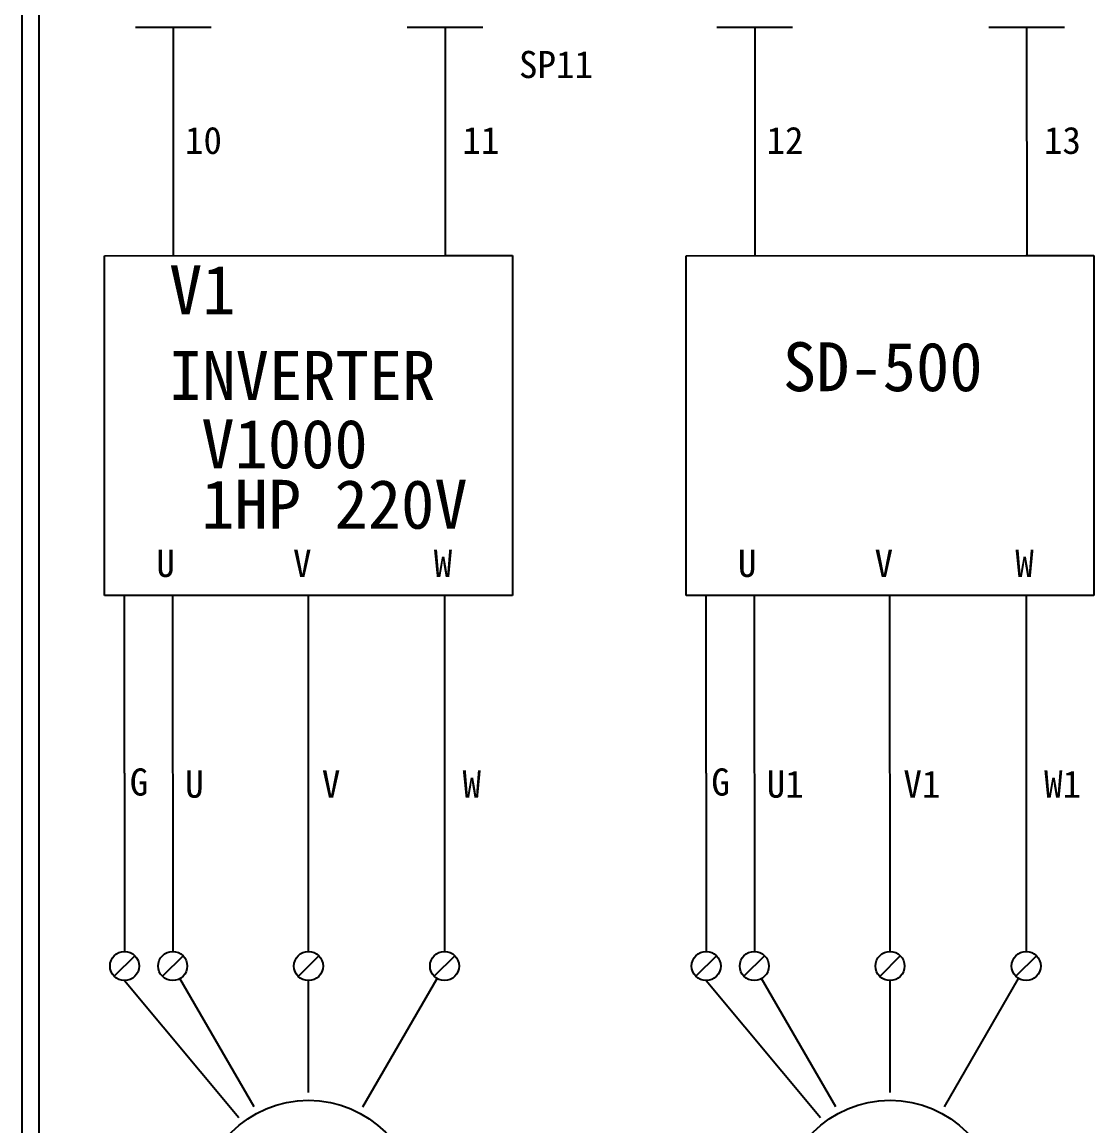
# Model space of a CAD drawing. Extents: x 10 to 297, y 3 to 207.
# Drawn here: x 10 to 88.9, y 44.5 to 125.8 of the extents above; entities that cross this region are included whole.
import ezdxf

# ---------------------------------------------------------------- set-up
doc = ezdxf.new("R2010")
doc.units = 0
doc.layers.get('0').update_dxf_attribs({"linetype": 'CONTINUOUS'})
doc.layers.add('圖框層', color=7, linetype='CONTINUOUS')
doc.layers.add('標尺寸層', color=3, linetype='CONTINUOUS')
doc.styles.add('STSL', font='kaiu.ttf')

msp = doc.modelspace()

# ---------------------------------------------------------------- linework, layer by layer
for p, q in [((41.077, 83.562), (41.086, 57.364)), ((83.861, 83.562), (83.87, 57.364)), ((18.298, 57.05), (16.784, 55.536)), ((21.839, 57.05), (20.324, 55.536)), ((31.824, 57.047), (30.31, 55.532)), ((41.839, 57.05), (40.324, 55.536)), ((61.082, 57.05), (59.568, 55.536)), ((64.623, 57.05), (63.108, 55.536)), ((74.608, 57.047), (73.094, 55.532)), ((84.623, 57.05), (83.108, 55.536)), ((27.07, 45.92), (21.617, 55.365)), ((35.07, 45.92), (40.529, 55.376)), ((69.854, 45.92), (64.401, 55.365)), ((77.854, 45.92), (83.313, 55.376))]:
    msp.add_line(p, q)
for centre, radius in [((17.541, 56.293), 1.071), ((21.082, 56.293), 1.071), ((31.067, 56.29), 1.071), ((41.082, 56.293), 1.071), ((60.325, 56.293), 1.071), ((63.865, 56.293), 1.071), ((73.851, 56.29), 1.071), ((83.865, 56.293), 1.071), ((31.07, 38.419), 8), ((73.854, 38.419), 8)]:
    msp.add_circle(centre, radius)
at = {"layer": '圖框層', "color": 7}
for p, q in [((10, 3), (10, 206.969)), ((11.25, 4.25), (11.25, 205.719))]:
    msp.add_line(p, q, dxfattribs=at)
at = {"layer": '標尺寸層', "color": 7}
for p, q in [((18.335, 125.378), (23.903, 125.378)), ((21.119, 125.378), (21.125, 108.557)), ((38.335, 125.378), (43.903, 125.378)), ((41.119, 125.378), (41.125, 108.564)), ((61.119, 125.378), (66.687, 125.378)), ((63.903, 125.378), (63.909, 108.557)), ((81.119, 125.378), (86.687, 125.378)), ((83.903, 125.378), (83.909, 108.564)), ((16.075, 108.555), (41.067, 108.564)), ((16.075, 83.555), (16.075, 108.555)), ((41.067, 108.564), (46.067, 108.564)), ((46.067, 108.564), (46.067, 83.564)), ((58.859, 108.555), (83.851, 108.564)), ((58.859, 83.555), (58.859, 108.555)), ((83.851, 108.564), (88.851, 108.564)), ((88.851, 108.564), (88.851, 83.564)), ((21.075, 83.555), (16.075, 83.555)), ((17.541, 70.494), (17.541, 83.555)), ((46.067, 83.564), (21.075, 83.555)), ((21.077, 83.555), (21.086, 57.364)), ((31.071, 57.361), (31.062, 83.559)), ((63.859, 83.555), (58.859, 83.555)), ((60.325, 70.494), (60.325, 83.555)), ((88.851, 83.564), (63.859, 83.555)), ((63.861, 83.555), (63.87, 57.364)), ((73.855, 57.361), (73.846, 83.559)), ((17.541, 70.494), (17.541, 57.364)), ((60.325, 70.494), (60.325, 57.364)), ((17.541, 55.222), (25.948, 45.137)), ((31.07, 46.992), (31.067, 55.219)), ((60.325, 55.222), (68.732, 45.137)), ((73.854, 46.992), (73.851, 55.219))]:
    msp.add_line(p, q, dxfattribs=at)

# ---------------------------------------------------------------- texts
at = {"layer": '圖框層', "color": 4, "style": 'STSL'}
for s, height, p in [('SP11', 2, (46.555, 121.63)), ('10', 2, (21.983, 116.049)), ('11', 2, (42.391, 116.049)), ('12', 2, (64.767, 116.049)), ('13', 2, (85.175, 116.049)), ('V1', 3.6, (20.812, 104.252)), ('INVERTER', 3.6, (20.812, 97.948)), ('SD-500', 3.6, (65.967, 98.591)), ('V1000', 3.6, (23.183, 92.914)), ('1HP 220V', 3.6, (23.183, 88.471)), ('U', 2, (19.877, 84.925)), ('V', 2, (29.933, 84.925)), ('W', 2, (40.285, 84.925)), ('U', 2, (62.66, 84.925)), ('V', 2, (72.717, 84.925)), ('W', 2, (83.069, 84.925)), ('G', 2, (17.922, 68.835)), ('U', 2, (21.996, 68.681)), ('V', 2, (32.052, 68.681)), ('W', 2, (42.404, 68.681)), ('G', 2, (60.706, 68.835)), ('U1', 2, (64.78, 68.681)), ('V1', 2, (74.836, 68.681)), ('W1', 2, (85.188, 68.681))]:
    msp.add_text(s, height=height, dxfattribs=at).set_placement(p)

doc.saveas('drawing.dxf')
